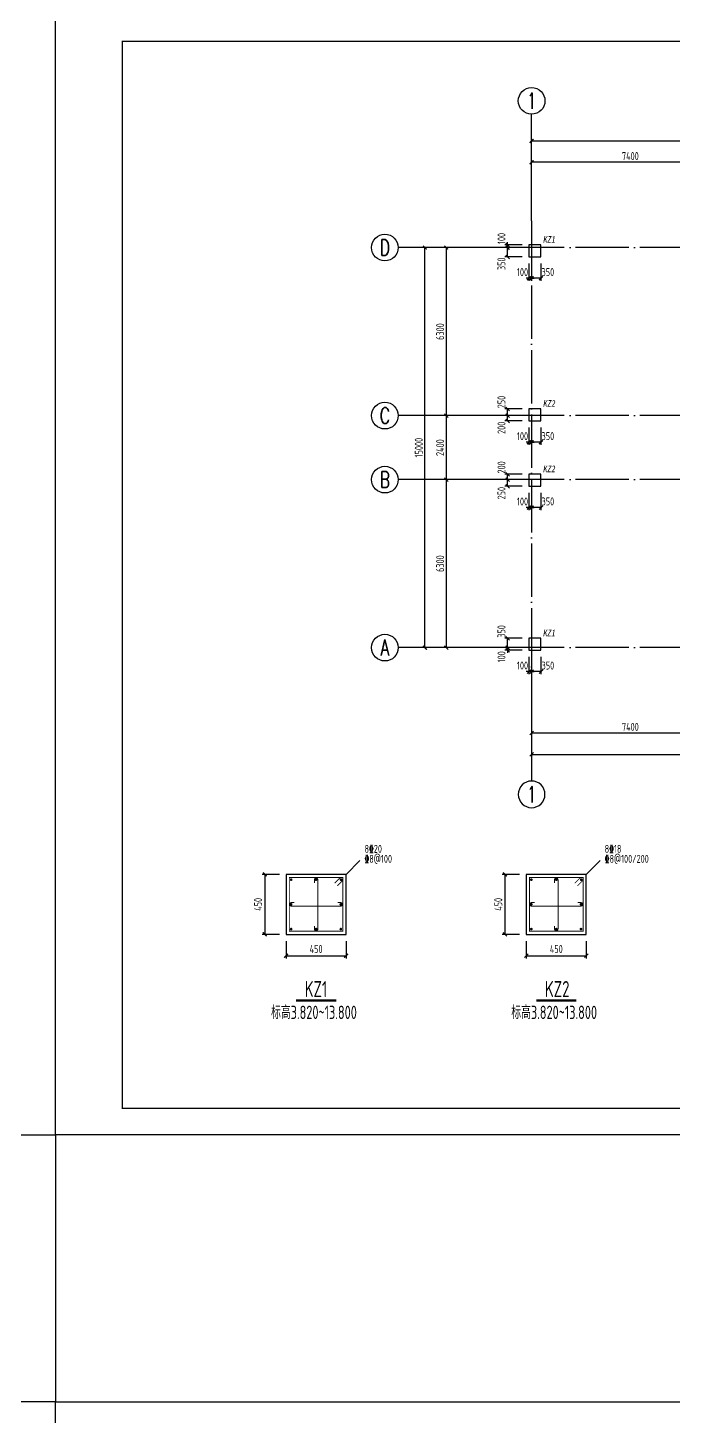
# Model space of a CAD drawing. Extents: x 9731685 to 18866768, y -962146 to 194094.
# Drawn here: x 9776014 to 9800205, y -111251 to -59194 of the extents above; entities that cross this region are included whole.
import ezdxf
from ezdxf.enums import TextEntityAlignment as Align

# ---------------------------------------------------------------- set-up
doc = ezdxf.new("R2010")
doc.units = 0
doc.header["$LTSCALE"] = 1000
doc.linetypes.add('DOTE', pattern=[2.42, 2, -0.2, 0.02, -0.2])
doc.layers.get('0').update_dxf_attribs({"linetype": 'CONTINUOUS'})
doc.layers.get('Defpoints').update_dxf_attribs({"linetype": 'CONTINUOUS'})
for name, color, linetype in [('AXIS', 1, 'DOTE'), ('AXIS_DIM', 3, 'CONTINUOUS'), ('AXIS_NUM', 7, 'CONTINUOUS'), ('BORDER', 7, 'CONTINUOUS'), ('COLU', 7, 'CONTINUOUS'), ('COLU_DIM', 3, 'CONTINUOUS'), ('DIM', 3, 'CONTINUOUS'), ('PUB_TEXT', 7, 'CONTINUOUS'), ('TEXT', 7, 'CONTINUOUS'), ('THICK', 6, 'CONTINUOUS'), ('柱', 2, 'CONTINUOUS'), ('柱__纵筋', 1, 'CONTINUOUS')]:
    doc.layers.add(name, color=color, linetype=linetype)
doc.styles.add('STYLE3', font='simhei.ttf', dxfattribs={"width": 0.9})
doc.styles.add('TSSD_Axis', font='Complex.shx', dxfattribs={"width": 0.7, "bigfont": 'hztxt.shx'})
doc.styles.add('TSSD_Dimension', font='Tssdeng.shx', dxfattribs={"width": 0.7, "bigfont": 'hztxt.shx'})
doc.styles.add('TSSD_Rein', font='Tssdeng.shx', dxfattribs={"width": 0.7, "bigfont": 'hztxt.shx'})
doc.dimstyles.new('TSSD_100_100$0', dxfattribs={"dimtxt": 300, "dimasz": 100, "dimexe": 100, "dimexo": 250, "dimgap": 80, "dimtad": 1, "dimdec": 0, "dimzin": 0, "dimdsep": 46, "dimtxsty": 'TSSD_Dimension', "dimblk1": 'ARCHTICK', "dimblk2": 'ARCHTICK', "dimsah": 1, "dimcen": 0, "dimclrd": 3, "dimclre": 256, "dimclrt": 7, "dimadec": 1, "dimazin": 0, "dimtfac": 1, "dimtdec": 0, "dimtix": 1, "dimtmove": 2, "dimatfit": 3, "dimldrblk": 'ARCHTICK', "dimfxl": 1, "dimtolj": 1, "dimtzin": 0, "dimarcsym": 0})
doc.dimstyles.new('TSSD_20_100', dxfattribs={"dimtxt": 300, "dimasz": 100, "dimexe": 100, "dimexo": 250, "dimgap": 100, "dimtad": 1, "dimdec": 0, "dimlfac": 0.2, "dimzin": 0, "dimdsep": 46, "dimtxsty": 'TSSD_Dimension', "dimblk": 'ARCHTICK', "dimcen": 0, "dimclrt": 7, "dimadec": 0, "dimazin": 0, "dimtfac": 1, "dimtdec": 0, "dimtix": 1, "dimtmove": 2, "dimatfit": 3, "dimldrblk": 'ARCHTICK', "dimfxl": 1, "dimtolj": 1, "dimtzin": 0, "dimarcsym": 0})

# ---------------------------------------------------------------- blocks, each defined once
blk = doc.blocks.new('ts_axno')
at = {"color": 0, "linetype": 'ByBlock', "lineweight": -2}
blk.add_circle((0, 0), 0.5, dxfattribs=at)
at = {"color": 0, "linetype": 'ByBlock', "lineweight": -2, "style": 'TSSD_Axis', "width": 0.7}
blk.add_attdef('A', text='', height=0.6, dxfattribs=at).set_placement((0, 0), align=Align.MIDDLE_CENTER)
blk = doc.blocks.new('_ArchTick')
at = {"color": 0, "linetype": 'ByBlock', "const_width": 0.5}
blk.add_lwpolyline([(-0.71, -0.71), (0.71, 0.71)], dxfattribs=at)
blk = doc.blocks.new('*D279')
at = {"layer": 'AXIS_DIM', "lineweight": -2}
for p, q in [((9794899, -66185), (9794899, -64135)), ((9802299, -66185), (9802299, -64135))]:
    blk.add_line(p, q, dxfattribs=at)
at = {"layer": 'AXIS_DIM', "color": 3, "lineweight": -2}
blk.add_line((9802299, -64235), (9794899, -64235), dxfattribs=at)
at = {"layer": 'Defpoints', "color": 0}
for p in [(9794899, -64235), (9794899, -66435), (9802299, -66435)]:
    blk.add_point(p, dxfattribs=at)
at = {"layer": 'AXIS_DIM', "color": 3, "lineweight": -2, "xscale": 100, "yscale": 100, "zscale": 100, "rotation": 180}
blk.add_blockref('_ArchTick', (9794899, -64235), dxfattribs=at)
at = {"layer": 'AXIS_DIM', "color": 3, "lineweight": -2, "xscale": 100, "yscale": 100, "zscale": 100}
blk.add_blockref('_ArchTick', (9802299, -64235), dxfattribs=at)
at = {"layer": 'AXIS_DIM', "color": 7, "insert": (9798599, -64005), "char_height": 300, "attachment_point": 5, "style": 'TSSD_Dimension'}
blk.add_mtext('\\A1;7400', dxfattribs=at)
blk = doc.blocks.new('*D280')
at = {"layer": 'AXIS_DIM', "lineweight": -2}
for p, q in [((9794899, -66185), (9794899, -63335)), ((9816899, -66185), (9816899, -63335))]:
    blk.add_line(p, q, dxfattribs=at)
at = {"layer": 'AXIS_DIM', "color": 3, "lineweight": -2}
blk.add_line((9794899, -63435), (9816899, -63435), dxfattribs=at)
at = {"layer": 'Defpoints', "color": 0}
for p in [(9816899, -63435), (9794899, -66435), (9816899, -66435)]:
    blk.add_point(p, dxfattribs=at)
at = {"layer": 'AXIS_DIM', "color": 3, "lineweight": -2, "xscale": 100, "yscale": 100, "zscale": 100, "rotation": 180}
blk.add_blockref('_ArchTick', (9794899, -63435), dxfattribs=at)
at = {"layer": 'AXIS_DIM', "color": 3, "lineweight": -2, "xscale": 100, "yscale": 100, "zscale": 100}
blk.add_blockref('_ArchTick', (9816899, -63435), dxfattribs=at)
at = {"layer": 'AXIS_DIM', "color": 7, "insert": (9805899, -63205), "char_height": 300, "attachment_point": 5, "style": 'TSSD_Dimension'}
blk.add_mtext('\\A1;22000', dxfattribs=at)
blk = doc.blocks.new('*D281')
at = {"layer": 'AXIS_DIM', "lineweight": -2}
for p, q in [((9793649, -67435), (9791599, -67435)), ((9793649, -73735), (9791599, -73735))]:
    blk.add_line(p, q, dxfattribs=at)
at = {"layer": 'AXIS_DIM', "color": 3, "lineweight": -2}
blk.add_line((9791699, -67435), (9791699, -73735), dxfattribs=at)
at = {"layer": 'Defpoints', "color": 0}
for p in [(9793899, -67435), (9791699, -73735), (9793899, -73735)]:
    blk.add_point(p, dxfattribs=at)
at = {"layer": 'AXIS_DIM', "color": 3, "lineweight": -2, "xscale": 100, "yscale": 100, "zscale": 100}
for p, rotation in [((9791699, -67435), 90), ((9791699, -73735), 270)]:
    blk.add_blockref('_ArchTick', p, dxfattribs=dict(at, rotation=rotation))
at = {"layer": 'AXIS_DIM', "color": 7, "insert": (9791469, -70585), "char_height": 300, "attachment_point": 5, "rotation": 90, "style": 'TSSD_Dimension'}
blk.add_mtext('\\A1;6300', dxfattribs=at)
blk = doc.blocks.new('*D282')
at = {"layer": 'AXIS_DIM', "lineweight": -2}
for p, q in [((9793649, -73735), (9791599, -73735)), ((9793649, -76135), (9791599, -76135))]:
    blk.add_line(p, q, dxfattribs=at)
at = {"layer": 'AXIS_DIM', "color": 3, "lineweight": -2}
blk.add_line((9791699, -73735), (9791699, -76135), dxfattribs=at)
at = {"layer": 'Defpoints', "color": 0}
for p in [(9793899, -73735), (9791699, -76135), (9793899, -76135)]:
    blk.add_point(p, dxfattribs=at)
at = {"layer": 'AXIS_DIM', "color": 3, "lineweight": -2, "xscale": 100, "yscale": 100, "zscale": 100}
for p, rotation in [((9791699, -73735), 90), ((9791699, -76135), 270)]:
    blk.add_blockref('_ArchTick', p, dxfattribs=dict(at, rotation=rotation))
at = {"layer": 'AXIS_DIM', "color": 7, "insert": (9791469, -74935), "char_height": 300, "attachment_point": 5, "rotation": 90, "style": 'TSSD_Dimension'}
blk.add_mtext('\\A1;2400', dxfattribs=at)
blk = doc.blocks.new('*D283')
at = {"layer": 'AXIS_DIM', "lineweight": -2}
for p, q in [((9793649, -76135), (9791599, -76135)), ((9793649, -82435), (9791599, -82435))]:
    blk.add_line(p, q, dxfattribs=at)
at = {"layer": 'AXIS_DIM', "color": 3, "lineweight": -2}
blk.add_line((9791699, -76135), (9791699, -82435), dxfattribs=at)
at = {"layer": 'Defpoints', "color": 0}
for p in [(9793899, -76135), (9791699, -82435), (9793899, -82435)]:
    blk.add_point(p, dxfattribs=at)
at = {"layer": 'AXIS_DIM', "color": 3, "lineweight": -2, "xscale": 100, "yscale": 100, "zscale": 100}
for p, rotation in [((9791699, -76135), 90), ((9791699, -82435), 270)]:
    blk.add_blockref('_ArchTick', p, dxfattribs=dict(at, rotation=rotation))
at = {"layer": 'AXIS_DIM', "color": 7, "insert": (9791469, -79285), "char_height": 300, "attachment_point": 5, "rotation": 90, "style": 'TSSD_Dimension'}
blk.add_mtext('\\A1;6300', dxfattribs=at)
blk = doc.blocks.new('*D284')
at = {"layer": 'AXIS_DIM', "lineweight": -2}
for p, q in [((9793649, -67435), (9790799, -67435)), ((9793649, -82435), (9790799, -82435))]:
    blk.add_line(p, q, dxfattribs=at)
at = {"layer": 'AXIS_DIM', "color": 3, "lineweight": -2}
blk.add_line((9790899, -82435), (9790899, -67435), dxfattribs=at)
at = {"layer": 'Defpoints', "color": 0}
for p in [(9790899, -67435), (9793899, -67435), (9793899, -82435)]:
    blk.add_point(p, dxfattribs=at)
at = {"layer": 'AXIS_DIM', "color": 3, "lineweight": -2, "xscale": 100, "yscale": 100, "zscale": 100}
for p, rotation in [((9790899, -67435), 90), ((9790899, -82435), 270)]:
    blk.add_blockref('_ArchTick', p, dxfattribs=dict(at, rotation=rotation))
at = {"layer": 'AXIS_DIM', "color": 7, "insert": (9790669, -74935), "char_height": 300, "attachment_point": 5, "rotation": 90, "style": 'TSSD_Dimension'}
blk.add_mtext('\\A1;15000', dxfattribs=at)
blk = doc.blocks.new('*D287')
at = {"layer": 'AXIS_DIM', "lineweight": -2}
for p, q in [((9794899, -83685), (9794899, -85735)), ((9802299, -83685), (9802299, -85735))]:
    blk.add_line(p, q, dxfattribs=at)
at = {"layer": 'AXIS_DIM', "color": 3, "lineweight": -2}
blk.add_line((9802299, -85635), (9794899, -85635), dxfattribs=at)
at = {"layer": 'Defpoints', "color": 0}
for p in [(9794899, -83435), (9802299, -83435), (9794899, -85635)]:
    blk.add_point(p, dxfattribs=at)
at = {"layer": 'AXIS_DIM', "color": 3, "lineweight": -2, "xscale": 100, "yscale": 100, "zscale": 100, "rotation": 180}
blk.add_blockref('_ArchTick', (9794899, -85635), dxfattribs=at)
at = {"layer": 'AXIS_DIM', "color": 3, "lineweight": -2, "xscale": 100, "yscale": 100, "zscale": 100}
blk.add_blockref('_ArchTick', (9802299, -85635), dxfattribs=at)
at = {"layer": 'AXIS_DIM', "color": 7, "insert": (9798599, -85405), "char_height": 300, "attachment_point": 5, "style": 'TSSD_Dimension'}
blk.add_mtext('\\A1;7400', dxfattribs=at)
blk = doc.blocks.new('*D288')
at = {"layer": 'AXIS_DIM', "lineweight": -2}
for p, q in [((9794899, -83685), (9794899, -86535)), ((9816899, -83685), (9816899, -86535))]:
    blk.add_line(p, q, dxfattribs=at)
at = {"layer": 'AXIS_DIM', "color": 3, "lineweight": -2}
blk.add_line((9794899, -86435), (9816899, -86435), dxfattribs=at)
at = {"layer": 'Defpoints', "color": 0}
for p in [(9794899, -83435), (9816899, -83435), (9816899, -86435)]:
    blk.add_point(p, dxfattribs=at)
at = {"layer": 'AXIS_DIM', "color": 3, "lineweight": -2, "xscale": 100, "yscale": 100, "zscale": 100, "rotation": 180}
blk.add_blockref('_ArchTick', (9794899, -86435), dxfattribs=at)
at = {"layer": 'AXIS_DIM', "color": 3, "lineweight": -2, "xscale": 100, "yscale": 100, "zscale": 100}
blk.add_blockref('_ArchTick', (9816899, -86435), dxfattribs=at)
at = {"layer": 'AXIS_DIM', "color": 7, "insert": (9805899, -86205), "char_height": 300, "attachment_point": 5, "style": 'TSSD_Dimension'}
blk.add_mtext('\\A1;22000', dxfattribs=at)
blk = doc.blocks.new('*D356')
at = {"layer": 'COLU_DIM', "lineweight": -2}
for p, q in [((9794899, -68035), (9794899, -68685)), ((9795249, -68035), (9795249, -68685))]:
    blk.add_line(p, q, dxfattribs=at)
at = {"layer": 'COLU_DIM', "color": 3, "lineweight": -2}
blk.add_line((9795249, -68585), (9794899, -68585), dxfattribs=at)
at = {"layer": 'Defpoints', "color": 0}
for p in [(9794899, -67785), (9795249, -67785), (9794899, -68585)]:
    blk.add_point(p, dxfattribs=at)
at = {"layer": 'COLU_DIM', "color": 3, "lineweight": -2, "xscale": 100, "yscale": 100, "zscale": 100, "rotation": 180}
blk.add_blockref('_ArchTick', (9794899, -68585), dxfattribs=at)
at = {"layer": 'COLU_DIM', "color": 3, "lineweight": -2, "xscale": 100, "yscale": 100, "zscale": 100}
blk.add_blockref('_ArchTick', (9795249, -68585), dxfattribs=at)
at = {"layer": 'COLU_DIM', "color": 7, "insert": (9795507, -68355), "char_height": 300, "attachment_point": 5, "style": 'TSSD_Dimension'}
blk.add_mtext('\\A1;350', dxfattribs=at)
blk = doc.blocks.new('*D357')
at = {"layer": 'COLU_DIM', "lineweight": -2}
for p, q in [((9794799, -68035), (9794799, -68685)), ((9794899, -68035), (9794899, -68685))]:
    blk.add_line(p, q, dxfattribs=at)
at = {"layer": 'COLU_DIM', "color": 3, "lineweight": -2}
for p, q in [((9794799, -68585), (9794699, -68585)), ((9794899, -68585), (9794799, -68585)), ((9794899, -68585), (9794999, -68585))]:
    blk.add_line(p, q, dxfattribs=at)
at = {"layer": 'Defpoints', "color": 0}
for p in [(9794799, -67785), (9794899, -67785), (9794799, -68585)]:
    blk.add_point(p, dxfattribs=at)
at = {"layer": 'COLU_DIM', "color": 3, "lineweight": -2, "xscale": 100, "yscale": 100, "zscale": 100}
blk.add_blockref('_ArchTick', (9794799, -68585), dxfattribs=at)
at = {"layer": 'COLU_DIM', "color": 3, "lineweight": -2, "xscale": 100, "yscale": 100, "zscale": 100, "rotation": 180}
blk.add_blockref('_ArchTick', (9794899, -68585), dxfattribs=at)
at = {"layer": 'COLU_DIM', "color": 7, "insert": (9794557, -68355), "char_height": 300, "attachment_point": 5, "style": 'TSSD_Dimension'}
blk.add_mtext('\\A1;100', dxfattribs=at)
blk = doc.blocks.new('*D358')
at = {"layer": 'COLU_DIM', "lineweight": -2}
for p, q in [((9794549, -67435), (9793899, -67435)), ((9794549, -67785), (9793899, -67785))]:
    blk.add_line(p, q, dxfattribs=at)
at = {"layer": 'COLU_DIM', "color": 3, "lineweight": -2}
blk.add_line((9793999, -67785), (9793999, -67435), dxfattribs=at)
at = {"layer": 'Defpoints', "color": 0}
for p in [(9793999, -67435), (9794799, -67435), (9794799, -67785)]:
    blk.add_point(p, dxfattribs=at)
at = {"layer": 'COLU_DIM', "color": 3, "lineweight": -2, "xscale": 100, "yscale": 100, "zscale": 100}
for p, rotation in [((9793999, -67435), 90), ((9793999, -67785), 270)]:
    blk.add_blockref('_ArchTick', p, dxfattribs=dict(at, rotation=rotation))
at = {"layer": 'COLU_DIM', "color": 7, "insert": (9793769, -68043), "char_height": 300, "attachment_point": 5, "rotation": 90, "style": 'TSSD_Dimension'}
blk.add_mtext('\\A1;350', dxfattribs=at)
blk = doc.blocks.new('*D359')
at = {"layer": 'COLU_DIM', "lineweight": -2}
for p, q in [((9794549, -67335), (9793899, -67335)), ((9794549, -67435), (9793899, -67435))]:
    blk.add_line(p, q, dxfattribs=at)
at = {"layer": 'COLU_DIM', "color": 3, "lineweight": -2}
for p, q in [((9793999, -67335), (9793999, -67235)), ((9793999, -67435), (9793999, -67335)), ((9793999, -67435), (9793999, -67535))]:
    blk.add_line(p, q, dxfattribs=at)
at = {"layer": 'Defpoints', "color": 0}
for p in [(9793999, -67335), (9794799, -67335), (9794799, -67435)]:
    blk.add_point(p, dxfattribs=at)
at = {"layer": 'COLU_DIM', "color": 3, "lineweight": -2, "xscale": 100, "yscale": 100, "zscale": 100}
for p, rotation in [((9793999, -67335), 270), ((9793999, -67435), 90)]:
    blk.add_blockref('_ArchTick', p, dxfattribs=dict(at, rotation=rotation))
at = {"layer": 'COLU_DIM', "color": 7, "insert": (9793769, -67093), "char_height": 300, "attachment_point": 5, "rotation": 90, "style": 'TSSD_Dimension'}
blk.add_mtext('\\A1;100', dxfattribs=at)
blk = doc.blocks.new('*D360')
at = {"layer": 'COLU_DIM', "lineweight": -2}
for p, q in [((9794899, -74185), (9794899, -74835)), ((9795249, -74185), (9795249, -74835))]:
    blk.add_line(p, q, dxfattribs=at)
at = {"layer": 'COLU_DIM', "color": 3, "lineweight": -2}
blk.add_line((9795249, -74735), (9794899, -74735), dxfattribs=at)
at = {"layer": 'Defpoints', "color": 0}
for p in [(9794899, -73935), (9795249, -73935), (9794899, -74735)]:
    blk.add_point(p, dxfattribs=at)
at = {"layer": 'COLU_DIM', "color": 3, "lineweight": -2, "xscale": 100, "yscale": 100, "zscale": 100, "rotation": 180}
blk.add_blockref('_ArchTick', (9794899, -74735), dxfattribs=at)
at = {"layer": 'COLU_DIM', "color": 3, "lineweight": -2, "xscale": 100, "yscale": 100, "zscale": 100}
blk.add_blockref('_ArchTick', (9795249, -74735), dxfattribs=at)
at = {"layer": 'COLU_DIM', "color": 7, "insert": (9795507, -74505), "char_height": 300, "attachment_point": 5, "style": 'TSSD_Dimension'}
blk.add_mtext('\\A1;350', dxfattribs=at)
blk = doc.blocks.new('*D361')
at = {"layer": 'COLU_DIM', "lineweight": -2}
for p, q in [((9794799, -74185), (9794799, -74835)), ((9794899, -74185), (9794899, -74835))]:
    blk.add_line(p, q, dxfattribs=at)
at = {"layer": 'COLU_DIM', "color": 3, "lineweight": -2}
for p, q in [((9794799, -74735), (9794699, -74735)), ((9794899, -74735), (9794799, -74735)), ((9794899, -74735), (9794999, -74735))]:
    blk.add_line(p, q, dxfattribs=at)
at = {"layer": 'Defpoints', "color": 0}
for p in [(9794799, -73935), (9794899, -73935), (9794799, -74735)]:
    blk.add_point(p, dxfattribs=at)
at = {"layer": 'COLU_DIM', "color": 3, "lineweight": -2, "xscale": 100, "yscale": 100, "zscale": 100}
blk.add_blockref('_ArchTick', (9794799, -74735), dxfattribs=at)
at = {"layer": 'COLU_DIM', "color": 3, "lineweight": -2, "xscale": 100, "yscale": 100, "zscale": 100, "rotation": 180}
blk.add_blockref('_ArchTick', (9794899, -74735), dxfattribs=at)
at = {"layer": 'COLU_DIM', "color": 7, "insert": (9794557, -74505), "char_height": 300, "attachment_point": 5, "style": 'TSSD_Dimension'}
blk.add_mtext('\\A1;100', dxfattribs=at)
blk = doc.blocks.new('*D362')
at = {"layer": 'COLU_DIM', "lineweight": -2}
for p, q in [((9794549, -73735), (9793899, -73735)), ((9794549, -73935), (9793899, -73935))]:
    blk.add_line(p, q, dxfattribs=at)
at = {"layer": 'COLU_DIM', "color": 3, "lineweight": -2}
blk.add_line((9793999, -73935), (9793999, -73735), dxfattribs=at)
at = {"layer": 'Defpoints', "color": 0}
for p in [(9793999, -73735), (9794799, -73735), (9794799, -73935)]:
    blk.add_point(p, dxfattribs=at)
at = {"layer": 'COLU_DIM', "color": 3, "lineweight": -2, "xscale": 100, "yscale": 100, "zscale": 100}
for p, rotation in [((9793999, -73735), 90), ((9793999, -73935), 270)]:
    blk.add_blockref('_ArchTick', p, dxfattribs=dict(at, rotation=rotation))
at = {"layer": 'COLU_DIM', "color": 7, "insert": (9793769, -74193), "char_height": 300, "attachment_point": 5, "rotation": 90, "style": 'TSSD_Dimension'}
blk.add_mtext('\\A1;200', dxfattribs=at)
blk = doc.blocks.new('*D363')
at = {"layer": 'COLU_DIM', "lineweight": -2}
for p, q in [((9794549, -73485), (9793899, -73485)), ((9794549, -73735), (9793899, -73735))]:
    blk.add_line(p, q, dxfattribs=at)
at = {"layer": 'COLU_DIM', "color": 3, "lineweight": -2}
blk.add_line((9793999, -73735), (9793999, -73485), dxfattribs=at)
at = {"layer": 'Defpoints', "color": 0}
for p in [(9793999, -73485), (9794799, -73485), (9794799, -73735)]:
    blk.add_point(p, dxfattribs=at)
at = {"layer": 'COLU_DIM', "color": 3, "lineweight": -2, "xscale": 100, "yscale": 100, "zscale": 100}
for p, rotation in [((9793999, -73485), 90), ((9793999, -73735), 270)]:
    blk.add_blockref('_ArchTick', p, dxfattribs=dict(at, rotation=rotation))
at = {"layer": 'COLU_DIM', "color": 7, "insert": (9793769, -73227), "char_height": 300, "attachment_point": 5, "rotation": 90, "style": 'TSSD_Dimension'}
blk.add_mtext('\\A1;250', dxfattribs=at)
blk = doc.blocks.new('*D364')
at = {"layer": 'COLU_DIM', "lineweight": -2}
for p, q in [((9794899, -76635), (9794899, -77285)), ((9795249, -76635), (9795249, -77285))]:
    blk.add_line(p, q, dxfattribs=at)
at = {"layer": 'COLU_DIM', "color": 3, "lineweight": -2}
blk.add_line((9795249, -77185), (9794899, -77185), dxfattribs=at)
at = {"layer": 'Defpoints', "color": 0}
for p in [(9794899, -76385), (9795249, -76385), (9794899, -77185)]:
    blk.add_point(p, dxfattribs=at)
at = {"layer": 'COLU_DIM', "color": 3, "lineweight": -2, "xscale": 100, "yscale": 100, "zscale": 100, "rotation": 180}
blk.add_blockref('_ArchTick', (9794899, -77185), dxfattribs=at)
at = {"layer": 'COLU_DIM', "color": 3, "lineweight": -2, "xscale": 100, "yscale": 100, "zscale": 100}
blk.add_blockref('_ArchTick', (9795249, -77185), dxfattribs=at)
at = {"layer": 'COLU_DIM', "color": 7, "insert": (9795507, -76955), "char_height": 300, "attachment_point": 5, "style": 'TSSD_Dimension'}
blk.add_mtext('\\A1;350', dxfattribs=at)
blk = doc.blocks.new('*D365')
at = {"layer": 'COLU_DIM', "lineweight": -2}
for p, q in [((9794799, -76635), (9794799, -77285)), ((9794899, -76635), (9794899, -77285))]:
    blk.add_line(p, q, dxfattribs=at)
at = {"layer": 'COLU_DIM', "color": 3, "lineweight": -2}
for p, q in [((9794799, -77185), (9794699, -77185)), ((9794899, -77185), (9794799, -77185)), ((9794899, -77185), (9794999, -77185))]:
    blk.add_line(p, q, dxfattribs=at)
at = {"layer": 'Defpoints', "color": 0}
for p in [(9794799, -76385), (9794899, -76385), (9794799, -77185)]:
    blk.add_point(p, dxfattribs=at)
at = {"layer": 'COLU_DIM', "color": 3, "lineweight": -2, "xscale": 100, "yscale": 100, "zscale": 100}
blk.add_blockref('_ArchTick', (9794799, -77185), dxfattribs=at)
at = {"layer": 'COLU_DIM', "color": 3, "lineweight": -2, "xscale": 100, "yscale": 100, "zscale": 100, "rotation": 180}
blk.add_blockref('_ArchTick', (9794899, -77185), dxfattribs=at)
at = {"layer": 'COLU_DIM', "color": 7, "insert": (9794557, -76955), "char_height": 300, "attachment_point": 5, "style": 'TSSD_Dimension'}
blk.add_mtext('\\A1;100', dxfattribs=at)
blk = doc.blocks.new('*D366')
at = {"layer": 'COLU_DIM', "lineweight": -2}
for p, q in [((9794549, -76135), (9793899, -76135)), ((9794549, -76385), (9793899, -76385))]:
    blk.add_line(p, q, dxfattribs=at)
at = {"layer": 'COLU_DIM', "color": 3, "lineweight": -2}
blk.add_line((9793999, -76385), (9793999, -76135), dxfattribs=at)
at = {"layer": 'Defpoints', "color": 0}
for p in [(9793999, -76135), (9794799, -76135), (9794799, -76385)]:
    blk.add_point(p, dxfattribs=at)
at = {"layer": 'COLU_DIM', "color": 3, "lineweight": -2, "xscale": 100, "yscale": 100, "zscale": 100}
for p, rotation in [((9793999, -76135), 90), ((9793999, -76385), 270)]:
    blk.add_blockref('_ArchTick', p, dxfattribs=dict(at, rotation=rotation))
at = {"layer": 'COLU_DIM', "color": 7, "insert": (9793769, -76643), "char_height": 300, "attachment_point": 5, "rotation": 90, "style": 'TSSD_Dimension'}
blk.add_mtext('\\A1;250', dxfattribs=at)
blk = doc.blocks.new('*D367')
at = {"layer": 'COLU_DIM', "lineweight": -2}
for p, q in [((9794549, -75935), (9793899, -75935)), ((9794549, -76135), (9793899, -76135))]:
    blk.add_line(p, q, dxfattribs=at)
at = {"layer": 'COLU_DIM', "color": 3, "lineweight": -2}
blk.add_line((9793999, -76135), (9793999, -75935), dxfattribs=at)
at = {"layer": 'Defpoints', "color": 0}
for p in [(9793999, -75935), (9794799, -75935), (9794799, -76135)]:
    blk.add_point(p, dxfattribs=at)
at = {"layer": 'COLU_DIM', "color": 3, "lineweight": -2, "xscale": 100, "yscale": 100, "zscale": 100}
for p, rotation in [((9793999, -75935), 90), ((9793999, -76135), 270)]:
    blk.add_blockref('_ArchTick', p, dxfattribs=dict(at, rotation=rotation))
at = {"layer": 'COLU_DIM', "color": 7, "insert": (9793769, -75677), "char_height": 300, "attachment_point": 5, "rotation": 90, "style": 'TSSD_Dimension'}
blk.add_mtext('\\A1;200', dxfattribs=at)
blk = doc.blocks.new('*D368')
at = {"layer": 'COLU_DIM', "lineweight": -2}
for p, q in [((9794899, -82785), (9794899, -83435)), ((9795249, -82785), (9795249, -83435))]:
    blk.add_line(p, q, dxfattribs=at)
at = {"layer": 'COLU_DIM', "color": 3, "lineweight": -2}
blk.add_line((9795249, -83335), (9794899, -83335), dxfattribs=at)
at = {"layer": 'Defpoints', "color": 0}
for p in [(9794899, -82535), (9795249, -82535), (9794899, -83335)]:
    blk.add_point(p, dxfattribs=at)
at = {"layer": 'COLU_DIM', "color": 3, "lineweight": -2, "xscale": 100, "yscale": 100, "zscale": 100, "rotation": 180}
blk.add_blockref('_ArchTick', (9794899, -83335), dxfattribs=at)
at = {"layer": 'COLU_DIM', "color": 3, "lineweight": -2, "xscale": 100, "yscale": 100, "zscale": 100}
blk.add_blockref('_ArchTick', (9795249, -83335), dxfattribs=at)
at = {"layer": 'COLU_DIM', "color": 7, "insert": (9795507, -83105), "char_height": 300, "attachment_point": 5, "style": 'TSSD_Dimension'}
blk.add_mtext('\\A1;350', dxfattribs=at)
blk = doc.blocks.new('*D369')
at = {"layer": 'COLU_DIM', "lineweight": -2}
for p, q in [((9794799, -82785), (9794799, -83435)), ((9794899, -82785), (9794899, -83435))]:
    blk.add_line(p, q, dxfattribs=at)
at = {"layer": 'COLU_DIM', "color": 3, "lineweight": -2}
for p, q in [((9794799, -83335), (9794699, -83335)), ((9794899, -83335), (9794799, -83335)), ((9794899, -83335), (9794999, -83335))]:
    blk.add_line(p, q, dxfattribs=at)
at = {"layer": 'Defpoints', "color": 0}
for p in [(9794799, -82535), (9794899, -82535), (9794799, -83335)]:
    blk.add_point(p, dxfattribs=at)
at = {"layer": 'COLU_DIM', "color": 3, "lineweight": -2, "xscale": 100, "yscale": 100, "zscale": 100}
blk.add_blockref('_ArchTick', (9794799, -83335), dxfattribs=at)
at = {"layer": 'COLU_DIM', "color": 3, "lineweight": -2, "xscale": 100, "yscale": 100, "zscale": 100, "rotation": 180}
blk.add_blockref('_ArchTick', (9794899, -83335), dxfattribs=at)
at = {"layer": 'COLU_DIM', "color": 7, "insert": (9794557, -83105), "char_height": 300, "attachment_point": 5, "style": 'TSSD_Dimension'}
blk.add_mtext('\\A1;100', dxfattribs=at)
blk = doc.blocks.new('*D370')
at = {"layer": 'COLU_DIM', "lineweight": -2}
for p, q in [((9794549, -82435), (9793899, -82435)), ((9794549, -82535), (9793899, -82535))]:
    blk.add_line(p, q, dxfattribs=at)
at = {"layer": 'COLU_DIM', "color": 3, "lineweight": -2}
for p, q in [((9793999, -82435), (9793999, -82335)), ((9793999, -82535), (9793999, -82435)), ((9793999, -82535), (9793999, -82635))]:
    blk.add_line(p, q, dxfattribs=at)
at = {"layer": 'Defpoints', "color": 0}
for p in [(9793999, -82435), (9794799, -82435), (9794799, -82535)]:
    blk.add_point(p, dxfattribs=at)
at = {"layer": 'COLU_DIM', "color": 3, "lineweight": -2, "xscale": 100, "yscale": 100, "zscale": 100}
for p, rotation in [((9793999, -82435), 270), ((9793999, -82535), 90)]:
    blk.add_blockref('_ArchTick', p, dxfattribs=dict(at, rotation=rotation))
at = {"layer": 'COLU_DIM', "color": 7, "insert": (9793769, -82777), "char_height": 300, "attachment_point": 5, "rotation": 90, "style": 'TSSD_Dimension'}
blk.add_mtext('\\A1;100', dxfattribs=at)
blk = doc.blocks.new('*D371')
at = {"layer": 'COLU_DIM', "lineweight": -2}
for p, q in [((9794549, -82085), (9793899, -82085)), ((9794549, -82435), (9793899, -82435))]:
    blk.add_line(p, q, dxfattribs=at)
at = {"layer": 'COLU_DIM', "color": 3, "lineweight": -2}
blk.add_line((9793999, -82435), (9793999, -82085), dxfattribs=at)
at = {"layer": 'Defpoints', "color": 0}
for p in [(9793999, -82085), (9794799, -82085), (9794799, -82435)]:
    blk.add_point(p, dxfattribs=at)
at = {"layer": 'COLU_DIM', "color": 3, "lineweight": -2, "xscale": 100, "yscale": 100, "zscale": 100}
for p, rotation in [((9793999, -82085), 90), ((9793999, -82435), 270)]:
    blk.add_blockref('_ArchTick', p, dxfattribs=dict(at, rotation=rotation))
at = {"layer": 'COLU_DIM', "color": 7, "insert": (9793769, -81827), "char_height": 300, "attachment_point": 5, "rotation": 90, "style": 'TSSD_Dimension'}
blk.add_mtext('\\A1;350', dxfattribs=at)
blk = doc.blocks.new('*D906')
at = {"layer": 'Defpoints', "color": 0}
for p in [(9785696, -93184, 0), (9787945, -93184, 0), (9787945, -93984)]:
    blk.add_point(p, dxfattribs=at)
at = {"layer": 'DIM', "color": 0, "lineweight": -2}
for p, q in [((9785696, -93434), (9785696, -94084)), ((9787945, -93434), (9787945, -94084)), ((9785696, -93984), (9787945, -93984))]:
    blk.add_line(p, q, dxfattribs=at)
at = {"layer": 'DIM', "color": 0, "lineweight": -2, "xscale": 100, "yscale": 100, "zscale": 100, "rotation": 180}
blk.add_blockref('_ArchTick', (9785696, -93984), dxfattribs=at)
at = {"layer": 'DIM', "color": 0, "lineweight": -2, "xscale": 100, "yscale": 100, "zscale": 100}
blk.add_blockref('_ArchTick', (9787945, -93984), dxfattribs=at)
at = {"layer": 'DIM', "color": 7, "insert": (9786820, -93734), "char_height": 300, "attachment_point": 5, "style": 'TSSD_Dimension'}
blk.add_mtext('\\A1;450', dxfattribs=at)
blk = doc.blocks.new('*D907')
at = {"layer": 'Defpoints', "color": 0}
for p in [(9785696, -90935, 0), (9784896, -93184), (9785696, -93184, 0)]:
    blk.add_point(p, dxfattribs=at)
at = {"layer": 'DIM', "color": 0, "lineweight": -2}
for p, q in [((9785446, -90935), (9784796, -90935)), ((9784896, -90935), (9784896, -93184)), ((9785446, -93184), (9784796, -93184))]:
    blk.add_line(p, q, dxfattribs=at)
at = {"layer": 'DIM', "color": 0, "lineweight": -2, "xscale": 100, "yscale": 100, "zscale": 100}
for p, rotation in [((9784896, -90935), 90), ((9784896, -93184), 270)]:
    blk.add_blockref('_ArchTick', p, dxfattribs=dict(at, rotation=rotation))
at = {"layer": 'DIM', "color": 7, "insert": (9784646, -92059), "char_height": 300, "attachment_point": 5, "rotation": 90, "style": 'TSSD_Dimension'}
blk.add_mtext('\\A1;450', dxfattribs=at)
blk = doc.blocks.new('*D908')
at = {"layer": 'Defpoints', "color": 0}
for p in [(9794699, -93184, 0), (9796948, -93184, 0), (9796948, -93984)]:
    blk.add_point(p, dxfattribs=at)
at = {"layer": 'DIM', "color": 0, "lineweight": -2}
for p, q in [((9794699, -93434), (9794699, -94084)), ((9796948, -93434), (9796948, -94084)), ((9794699, -93984), (9796948, -93984))]:
    blk.add_line(p, q, dxfattribs=at)
at = {"layer": 'DIM', "color": 0, "lineweight": -2, "xscale": 100, "yscale": 100, "zscale": 100, "rotation": 180}
blk.add_blockref('_ArchTick', (9794699, -93984), dxfattribs=at)
at = {"layer": 'DIM', "color": 0, "lineweight": -2, "xscale": 100, "yscale": 100, "zscale": 100}
blk.add_blockref('_ArchTick', (9796948, -93984), dxfattribs=at)
at = {"layer": 'DIM', "color": 7, "insert": (9795823, -93734), "char_height": 300, "attachment_point": 5, "style": 'TSSD_Dimension'}
blk.add_mtext('\\A1;450', dxfattribs=at)
blk = doc.blocks.new('*D909')
at = {"layer": 'Defpoints', "color": 0}
for p in [(9794699, -90935, 0), (9793899, -93184), (9794699, -93184, 0)]:
    blk.add_point(p, dxfattribs=at)
at = {"layer": 'DIM', "color": 0, "lineweight": -2}
for p, q in [((9794449, -90935), (9793799, -90935)), ((9793899, -90935), (9793899, -93184)), ((9794449, -93184), (9793799, -93184))]:
    blk.add_line(p, q, dxfattribs=at)
at = {"layer": 'DIM', "color": 0, "lineweight": -2, "xscale": 100, "yscale": 100, "zscale": 100}
for p, rotation in [((9793899, -90935), 90), ((9793899, -93184), 270)]:
    blk.add_blockref('_ArchTick', p, dxfattribs=dict(at, rotation=rotation))
at = {"layer": 'DIM', "color": 7, "insert": (9793649, -92059), "char_height": 300, "attachment_point": 5, "rotation": 90, "style": 'TSSD_Dimension'}
blk.add_mtext('\\A1;450', dxfattribs=at)

msp = doc.modelspace()

# ---------------------------------------------------------------- linework, layer by layer
at = {"const_width": 80, "elevation": 0}
for points in [[(9786066.8, -95665.5), (9787574, -95665.5)], [(9795069.5, -95665.5), (9796576.7, -95665.5)]]:
    msp.add_lwpolyline(points, dxfattribs=at)
at = {"layer": 'AXIS'}
for p, q in [((9794898.5, -66435.1, 0), (9794898.5, -83435.1, 0)), ((9817898.5, -67435.1, 0), (9793898.5, -67435.1, 0)), ((9817898.5, -73735.1, 0), (9793898.5, -73735.1, 0)), ((9817898.5, -76135.1, 0), (9793898.5, -76135.1, 0)), ((9817898.5, -82435.1, 0), (9793898.5, -82435.1, 0))]:
    msp.add_line(p, q, dxfattribs=at)
at = {"layer": 'AXIS_NUM'}
for p, q in [((9794898.5, -66435.1, 0), (9794898.5, -62435.1, 0)), ((9793898.5, -67435.1, 0), (9789898.5, -67435.1, 0)), ((9793898.5, -73735.1, 0), (9789898.5, -73735.1, 0)), ((9793898.5, -76135.1, 0), (9789898.5, -76135.1, 0)), ((9793898.5, -82435.1, 0), (9789898.5, -82435.1, 0)), ((9794898.5, -83435.1, 0), (9794898.5, -87435.1, 0))]:
    msp.add_line(p, q, dxfattribs=at)
at = {"layer": 'BORDER'}
for points in [[(9777056.8, -100706.3), (9777056.8, -58706.3), (9836456.8, -58706.3), (9836456.8, -100706.3)], [(9777056.8, -152706.3), (9777056.8, -110706.3), (9836456.8, -110706.3), (9836456.8, -152706.3)]]:
    msp.add_lwpolyline(points, close=True, dxfattribs=at)
at = {"layer": 'BORDER', "const_width": 50}
msp.add_lwpolyline([(9779556.8, -99706.3), (9779556.8, -59706.3), (9835456.8, -59706.3), (9835456.8, -99706.3)], close=True, dxfattribs=at)
at = {"layer": 'COLU', "ltscale": 1}
for points in [[(9795248.5, -67785.1), (9795248.5, -67335.1), (9794798.5, -67335.1), (9794798.5, -67785.1)], [(9795248.5, -73935.1), (9795248.5, -73485.1), (9794798.5, -73485.1), (9794798.5, -73935.1)], [(9795248.5, -76385.1), (9795248.5, -75935.1), (9794798.5, -75935.1), (9794798.5, -76385.1)], [(9795248.5, -82535.1), (9795248.5, -82085.1), (9794798.5, -82085.1), (9794798.5, -82535.1)]]:
    msp.add_lwpolyline(points, close=True, dxfattribs=at)
at = {"layer": 'COLU', "elevation": 0}
for points in [[(9785696, -93183.8), (9787945, -93183.8), (9787945, -90934.8), (9785696, -90934.8)], [(9794698.6, -93183.8), (9796947.6, -93183.8), (9796947.6, -90934.8), (9794698.6, -90934.8)]]:
    msp.add_lwpolyline(points, close=True, dxfattribs=at)
at = {"layer": 'PUB_TEXT', "const_width": 50, "elevation": 0}
for points in [[(9785860.5, -91133.8, 1), (9785910.5, -91133.8, 1)], [(9786795.5, -91133.8, 1), (9786845.5, -91133.8, 1)], [(9787728.5, -91133.8, 1), (9787778.5, -91133.8, 1)], [(9794863.1, -91133.8, 1), (9794913.1, -91133.8, 1)], [(9795798.1, -91133.8, 1), (9795848.1, -91133.8, 1)], [(9796731.1, -91133.8, 1), (9796781.1, -91133.8, 1)], [(9785860.5, -92059.3, 1), (9785910.5, -92059.3, 1)], [(9787771.5, -92059.3, -1), (9787721.5, -92059.3, -1)], [(9794863.1, -92059.3, 1), (9794913.1, -92059.3, 1)], [(9796774.1, -92059.3, -1), (9796724.1, -92059.3, -1)], [(9785860.5, -92986.8, 1), (9785910.5, -92986.8, 1)], [(9786795.5, -92986.8, 1), (9786845.5, -92986.8, 1)], [(9787771.5, -92986.8, -1), (9787721.5, -92986.8, -1)], [(9794863.1, -92986.8, 1), (9794913.1, -92986.8, 1)], [(9795798.1, -92986.8, 1), (9795848.1, -92986.8, 1)], [(9796774.1, -92986.8, -1), (9796724.1, -92986.8, -1)]]:
    msp.add_lwpolyline(points, format="xyb", close=True, dxfattribs=at)
at = {"layer": 'TEXT'}
for p, q in [((9787945, -90934.8, 0), (9788461.4, -90418.4, 0)), ((9796947.6, -90934.8, 0), (9797464, -90418.4, 0))]:
    msp.add_line(p, q, dxfattribs=at)
at = {"layer": '柱'}
msp.add_lwpolyline([(9732136.8, -100706.3), (9777056.8, -100706.3), (9777056.8, -110706.3), (9732136.8, -110706.3)], close=True, dxfattribs=at)
at = {"layer": '柱__纵筋', "const_width": 35, "elevation": 0}
for points in [[(9785816, -93063.8), (9787825, -93063.8), (9787825, -91054.8), (9785816, -91054.8), (9785816, -93063.8)], [(9787612.7, -91366.9), (9787825, -91154.8), (9787825, -91054.8), (9787725, -91054.8), (9787512.8, -91266.8)], [(9794818.6, -93063.8), (9796827.6, -93063.8), (9796827.6, -91054.8), (9794818.6, -91054.8), (9794818.6, -93063.8)], [(9796615.4, -91366.9), (9796827.6, -91154.8), (9796827.6, -91054.8), (9796727.7, -91054.8), (9796515.5, -91266.8)]]:
    msp.add_lwpolyline(points, dxfattribs=at)
for points in [[(9786755.5, -92866.8), (9786755.5, -92986.8, 1), (9786885.5, -92986.8), (9786885.5, -91133.8, 1), (9786755.5, -91133.8), (9786755.5, -91253.8)], [(9795758.1, -92866.8), (9795758.1, -92986.8, 1), (9795888.1, -92986.8), (9795888.1, -91133.8, 1), (9795758.1, -91133.8), (9795758.1, -91253.8)], [(9786005.5, -91994.3), (9785885.5, -91994.3, 1), (9785885.5, -92124.3), (9787746.5, -92124.3, 1), (9787746.5, -91994.3), (9787626.5, -91994.3)], [(9795008.1, -91994.3), (9794888.1, -91994.3, 1), (9794888.1, -92124.3), (9796749.1, -92124.3, 1), (9796749.1, -91994.3), (9796629.1, -91994.3)]]:
    msp.add_lwpolyline(points, format="xyb", dxfattribs=at)

# ---------------------------------------------------------------- block references
at = {"layer": 'AXIS_NUM'}
ref = msp.add_blockref('ts_axno', (9794898.5, -61935.1, 0), dxfattribs=dict(at, xscale=1000, yscale=1000, zscale=1000))
ref.add_attrib('1', '1', dxfattribs={"height": 600, "style": 'TSSD_Axis', "width": 0.7}).set_placement((9794898.5, -61935.1, 0), align=Align.MIDDLE_CENTER)
ref = msp.add_blockref('ts_axno', (9789398.5, -67435.1, 0), dxfattribs=dict(at, xscale=1000, yscale=1000, zscale=1000))
ref.add_attrib('D', 'D', dxfattribs={"height": 600, "style": 'TSSD_Axis', "width": 0.7}).set_placement((9789398.5, -67435.1, 0), align=Align.MIDDLE_CENTER)
ref = msp.add_blockref('ts_axno', (9789398.5, -73735.1, 0), dxfattribs=dict(at, xscale=1000, yscale=1000, zscale=1000))
ref.add_attrib('C', 'C', dxfattribs={"height": 600, "style": 'TSSD_Axis', "width": 0.7}).set_placement((9789398.5, -73735.1, 0), align=Align.MIDDLE_CENTER)
ref = msp.add_blockref('ts_axno', (9789398.5, -76135.1, 0), dxfattribs=dict(at, xscale=1000, yscale=1000, zscale=1000))
ref.add_attrib('B', 'B', dxfattribs={"height": 600, "style": 'TSSD_Axis', "width": 0.7}).set_placement((9789398.5, -76135.1, 0), align=Align.MIDDLE_CENTER)
ref = msp.add_blockref('ts_axno', (9789398.5, -82435.1, 0), dxfattribs=dict(at, xscale=1000, yscale=1000, zscale=1000))
ref.add_attrib('A', 'A', dxfattribs={"height": 600, "style": 'TSSD_Axis', "width": 0.7}).set_placement((9789398.5, -82435.1, 0), align=Align.MIDDLE_CENTER)
ref = msp.add_blockref('ts_axno', (9794898.5, -87935.1, 0), dxfattribs=dict(at, xscale=-1000, yscale=1000, zscale=1000, rotation=180))
ref.add_attrib('1', '1', dxfattribs={"height": 600, "style": 'TSSD_Axis', "width": 0.7}).set_placement((9794898.5, -87935.1, 0), align=Align.MIDDLE_CENTER)

# ---------------------------------------------------------------- texts
at = {"style": 'TSSD_Rein', "width": 0.7}
for s, p in [('KZ1', (9786392.8, -95534.2, 0)), ('KZ2', (9795395.4, -95534.2, 0))]:
    msp.add_text(s, height=600, dxfattribs=at).set_placement(p)
at = {"layer": 'TEXT', "color": 6, "style": 'STYLE3', "oblique": 10, "width": 0.9}
for p in [(9795316, -67255.5, 0), (9795316, -82005.5, 0)]:
    msp.add_text('KZ1', height=250, rotation=360, dxfattribs=at).set_placement(p)
at = {"layer": 'TEXT', "color": 2, "style": 'STYLE3', "oblique": 10, "width": 0.9}
for p in [(9795316, -73405.5, 0), (9795316, -75855.5, 0)]:
    msp.add_text('KZ2', height=250, rotation=360, dxfattribs=at).set_placement(p)
at = {"layer": 'TEXT', "style": 'TSSD_Rein', "width": 0.7}
for s, p in [('8%%13220', (9788634, -90128.2, 0)), ('8%%13218', (9797636.7, -90128.2, 0)), ('%%1328@100', (9788634, -90503.3, 0)), ('%%1328@100/200', (9797636.7, -90503.3, 0))]:
    msp.add_text(s, height=300, dxfattribs=at).set_placement(p)
at = {"layer": 'THICK', "style": 'TSSD_Rein', "width": 0.7}
for p in [(9785133.2, -96358.9, 0), (9794135.9, -96358.9, 0)]:
    msp.add_text('标高3.820~13.800', height=500, dxfattribs=at).set_placement(p)

# ---------------------------------------------------------------- dimensions: what is measured, and where the dimension line sits
at = {"layer": 'AXIS_DIM'}
for base, p1, p2, picture, middle in [((9816898.5, -63435.1, 0), (9794898.5, -66435.1, 0), (9816898.5, -66435.1, 0), '*D280', (9805898.5, -63205.1, 0)), ((9794898.5, -64235.1, 0), (9802298.5, -66435.1, 0), (9794898.5, -66435.1, 0), '*D279', (9798598.5, -64005.1, 0)), ((9794898.5, -85635.1, 0), (9802298.5, -83435.1, 0), (9794898.5, -83435.1, 0), '*D287', (9798598.5, -85405.1, 0)), ((9816898.5, -86435.1, 0), (9794898.5, -83435.1, 0), (9816898.5, -83435.1, 0), '*D288', (9805898.5, -86205.1, 0))]:
    dim = msp.add_linear_dim(base=base, p1=p1, p2=p2, dimstyle='TSSD_100_100$0', dxfattribs=at)
    dim.commit()
    dim.dimension.update_dxf_attribs({"geometry": picture, "text_midpoint": middle})
for base, p1, p2, picture, middle in [((9790898.5, -67435.1, 0), (9793898.5, -82435.1, 0), (9793898.5, -67435.1, 0), '*D284', (9790668.5, -74935.1, 0)), ((9791698.5, -73735.1, 0), (9793898.5, -67435.1, 0), (9793898.5, -73735.1, 0), '*D281', (9791468.5, -70585.1, 0)), ((9791698.5, -76135.1, 0), (9793898.5, -73735.1, 0), (9793898.5, -76135.1, 0), '*D282', (9791468.5, -74935.1, 0)), ((9791698.5, -82435.1, 0), (9793898.5, -76135.1, 0), (9793898.5, -82435.1, 0), '*D283', (9791468.5, -79285.1, 0))]:
    dim = msp.add_linear_dim(base=base, p1=p1, p2=p2, angle=90, dimstyle='TSSD_100_100$0', dxfattribs=at)
    dim.commit()
    dim.dimension.update_dxf_attribs({"geometry": picture, "text_midpoint": middle})
at = {"layer": 'COLU_DIM'}
for base, p1, p2, angle, picture, middle in [((9793998.5, -67335.1, 0), (9794798.5, -67435.1, 0), (9794798.5, -67335.1, 0), 90, '*D359', (9793768.5, -67093.1, 0)), ((9793998.5, -67435.1, 0), (9794798.5, -67785.1, 0), (9794798.5, -67435.1, 0), 90, '*D358', (9793768.5, -68043.1, 0)), ((9794798.5, -68585.1, 0), (9794898.5, -67785.1, 0), (9794798.5, -67785.1, 0), 180, '*D357', (9794556.6, -68355.1, 0)), ((9794898.5, -68585.1, 0), (9795248.5, -67785.1, 0), (9794898.5, -67785.1, 0), 180, '*D356', (9795506.6, -68355.1, 0)), ((9793998.5, -73485.1, 0), (9794798.5, -73735.1, 0), (9794798.5, -73485.1, 0), 90, '*D363', (9793768.5, -73227, 0)), ((9793998.5, -73735.1, 0), (9794798.5, -73935.1, 0), (9794798.5, -73735.1, 0), 90, '*D362', (9793768.5, -74193.1, 0)), ((9794798.5, -74735.1, 0), (9794898.5, -73935.1, 0), (9794798.5, -73935.1, 0), 180, '*D361', (9794556.6, -74505.1, 0)), ((9794898.5, -74735.1, 0), (9795248.5, -73935.1, 0), (9794898.5, -73935.1, 0), 180, '*D360', (9795506.6, -74505.1, 0)), ((9793998.5, -75935.1, 0), (9794798.5, -76135.1, 0), (9794798.5, -75935.1, 0), 90, '*D367', (9793768.5, -75677, 0)), ((9793998.5, -76135.1, 0), (9794798.5, -76385.1, 0), (9794798.5, -76135.1, 0), 90, '*D366', (9793768.5, -76643.1, 0)), ((9794798.5, -77185.1, 0), (9794898.5, -76385.1, 0), (9794798.5, -76385.1, 0), 180, '*D365', (9794556.6, -76955.1, 0)), ((9794898.5, -77185.1, 0), (9795248.5, -76385.1, 0), (9794898.5, -76385.1, 0), 180, '*D364', (9795506.6, -76955.1, 0)), ((9793998.5, -82085.1, 0), (9794798.5, -82435.1, 0), (9794798.5, -82085.1, 0), 90, '*D371', (9793768.5, -81827, 0)), ((9793998.5, -82435.1, 0), (9794798.5, -82535.1, 0), (9794798.5, -82435.1, 0), 90, '*D370', (9793768.5, -82777, 0)), ((9794798.5, -83335.1, 0), (9794898.5, -82535.1, 0), (9794798.5, -82535.1, 0), 180, '*D369', (9794556.6, -83105.1, 0)), ((9794898.5, -83335.1, 0), (9795248.5, -82535.1, 0), (9794898.5, -82535.1, 0), 180, '*D368', (9795506.6, -83105.1, 0))]:
    dim = msp.add_linear_dim(base=base, p1=p1, p2=p2, angle=angle, dimstyle='TSSD_100_100$0', dxfattribs=at)
    dim.commit()
    dim.dimension.update_dxf_attribs({"geometry": picture, "text_midpoint": middle, "dimtype": 160})
at = {"layer": 'DIM'}
for base, p1, p2, picture, middle in [((9784896, -93183.8, 0), (9785696, -90934.8, 0), (9785696, -93183.8, 0), '*D907', (9784646, -92059.3, 0)), ((9793898.6, -93183.8, 0), (9794698.6, -90934.8, 0), (9794698.6, -93183.8, 0), '*D909', (9793648.6, -92059.3, 0))]:
    dim = msp.add_linear_dim(base=base, p1=p1, p2=p2, angle=90, dimstyle='TSSD_20_100', dxfattribs=at)
    dim.commit()
    dim.dimension.update_dxf_attribs({"geometry": picture, "text_midpoint": middle})
for p1, p2, picture, middle in [((9785696, -93183.8, 0), (9787945, -93183.8, 0), '*D906', (9786820.5, -93733.8, 0)), ((9794698.6, -93183.8, 0), (9796947.6, -93183.8, 0), '*D908', (9795823.1, -93733.8, 0))]:
    dim = msp.add_aligned_dim(p1=p1, p2=p2, distance=-800, dimstyle='TSSD_20_100', dxfattribs=at)
    dim.commit()
    dim.dimension.update_dxf_attribs({"geometry": picture, "text_midpoint": middle})

doc.saveas('drawing.dxf')
